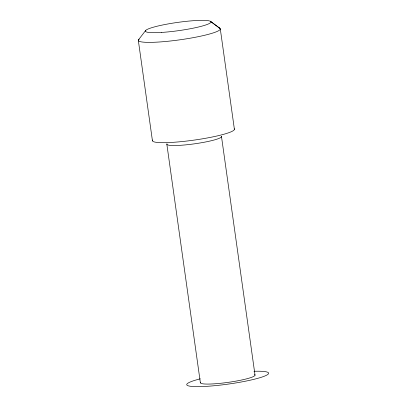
<?xml version="1.0" encoding="UTF-8"?>
<svg xmlns="http://www.w3.org/2000/svg" width="407" height="407" viewBox="0 0 407 407"><rect width="100%" height="100%" fill="white"/><g stroke="black" fill="none" stroke-linecap="round" stroke-linejoin="round"><path stroke-width="0.61" d="M138.533 39.764L145.553 30.601M220.111 28.51L210.388 21.291L219.546 28.093M220.304 28.999L234.401 129.299M221.5 136.604L255.026 375.157M166.839 144.154L200.366 382.707M138.319 40.318L152.416 140.619M254.517 374.557A27.595 3.46 -8 0 1 228.627 382.295A27.595 3.46 -8 0 1 200.58 382.249M253.963 371.281A41.387 5.189 -8 0 1 257.88 378.301A41.387 5.189 -8 0 1 198.555 386.645A41.387 5.189 -8 0 1 200.285 378.831M234.208 128.81A41.387 5.189 -8 0 1 193.3 140.212A41.387 5.189 -8 0 1 152.63 140.064M221.372 136.279A27.595 3.46 -8 0 1 194.098 143.88A27.595 3.46 -8 0 1 166.982 143.783M218.645 27.742A41.387 5.189 -8 0 1 180.988 39.657A41.387 5.189 -8 0 1 139.163 39.148M161.727 32.423A33.109 4.151 -8 0 0 210.958 21.998A33.109 4.151 -8 0 0 161.813 25.153A33.109 4.151 -8 0 0 161.727 32.423"/></g></svg>
